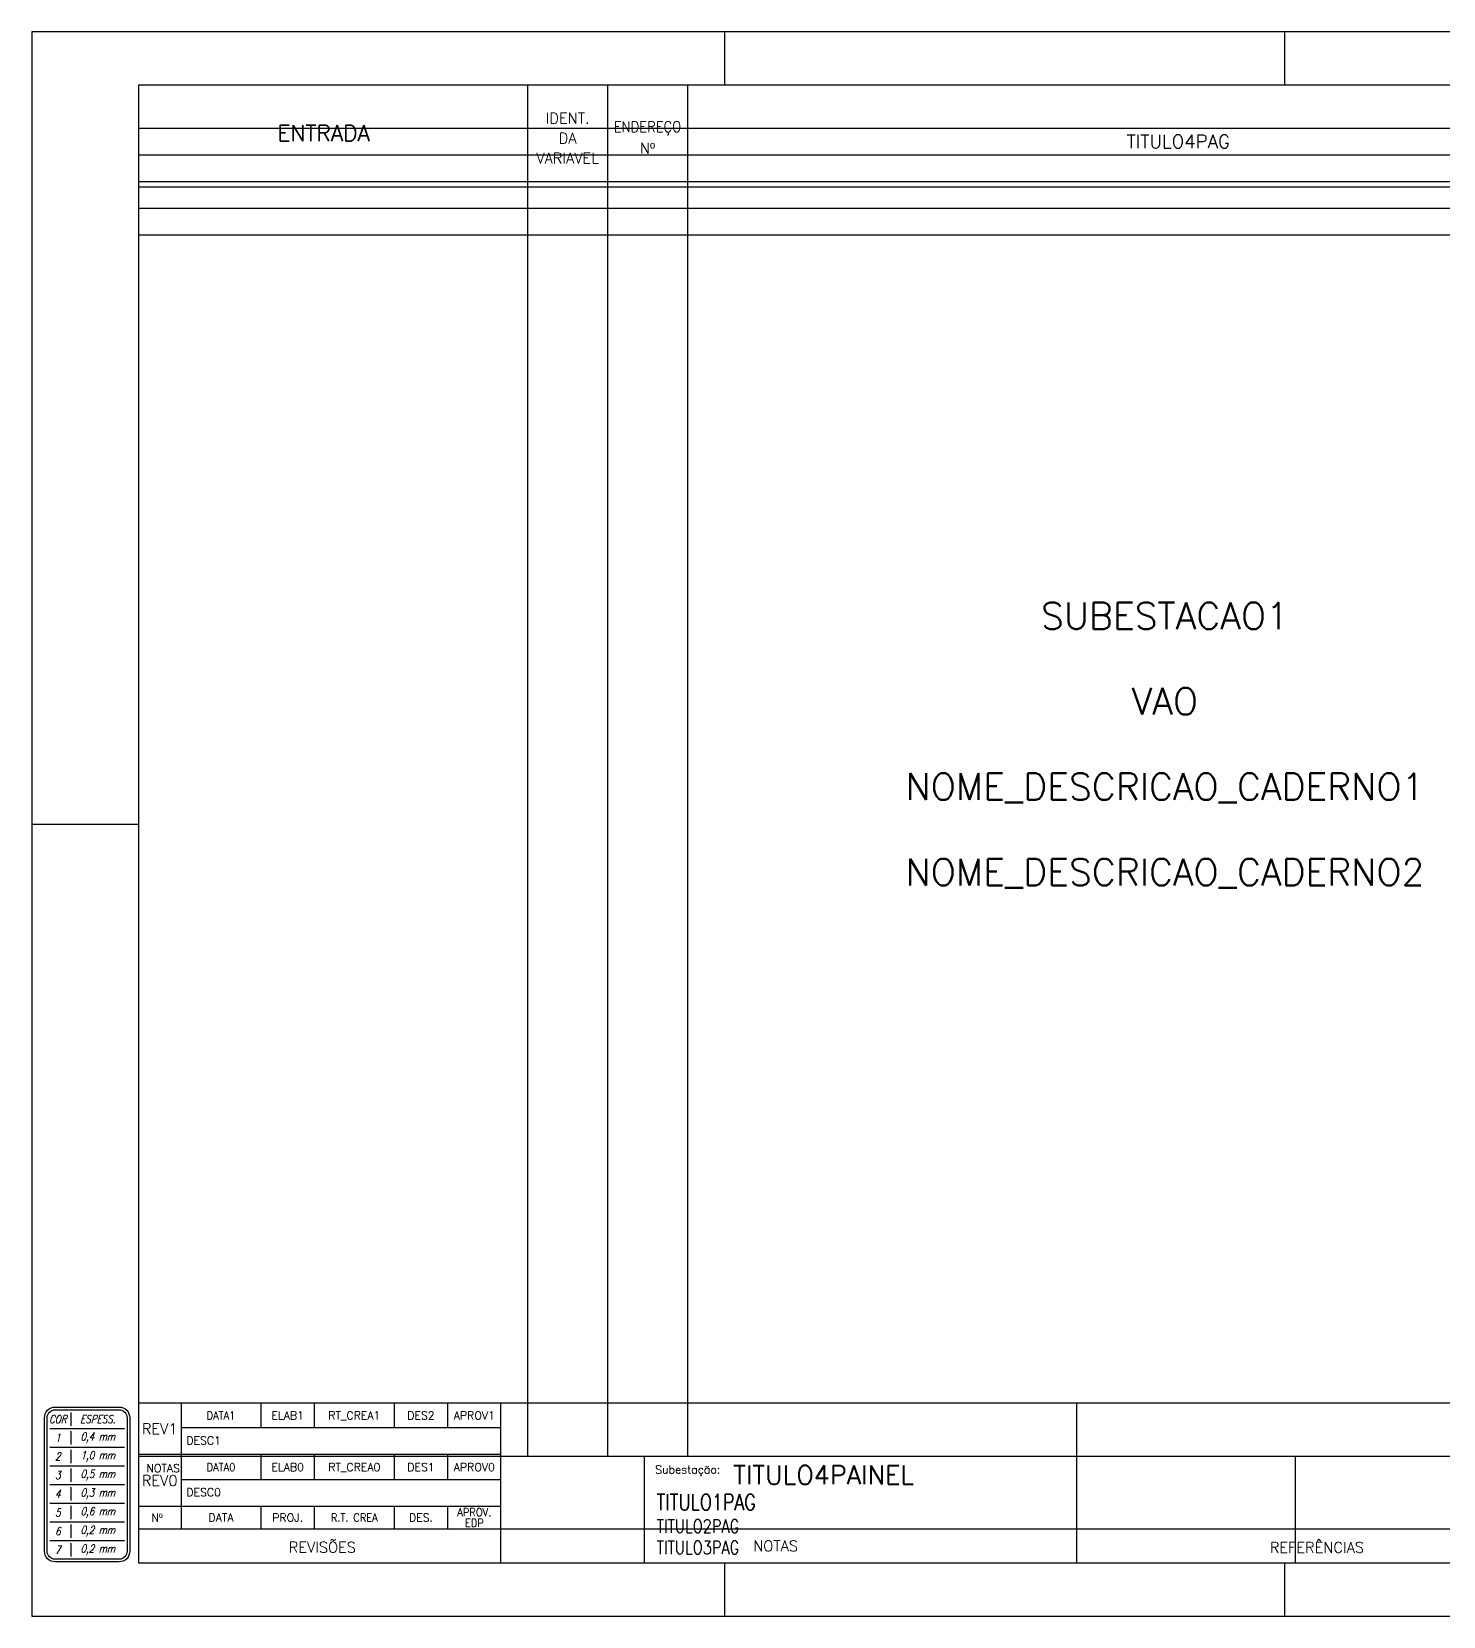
# Model space of a CAD drawing. Header units: millimetres. Extents: x 0 to 420, y 0 to 297.
# Drawn here: x 0 to 264.7, y 0 to 297 of the extents above; entities that cross this region are included whole.
import ezdxf
from ezdxf.enums import TextEntityAlignment as Align

# ---------------------------------------------------------------- set-up
doc = ezdxf.new("R2010")
doc.units = ezdxf.units.MM
for name, color, linetype in [('-1', 7, 'Continuous'), ('-3', 7, 'Continuous'), ('1', 7, 'Continuous'), ('DLOG1_Linhas', 7, 'Continuous'), ('ELET1_Linhas', 7, 'Continuous')]:
    doc.layers.add(name, color=color, linetype=linetype)
doc.styles.add('LETRA20', font='romans.shx', dxfattribs={"height": 10})
doc.styles.add('REGUA60C', font='romans.shx', dxfattribs={"width": 0.8, "height": 1.5})
doc.styles.add('ROMANS', font='romans.shx', dxfattribs={"height": 2})
doc.styles.add('TEP-CARIMBO', font='romans.shx')

# ---------------------------------------------------------------- blocks, each defined once
blk = doc.blocks.new('PENA EDP-ES')
for p, q in [((-3, 25.5), (-3, 28)), ((-7, 25), (7, 25)), ((-3, 22), (-3, 24.5)), ((-7, 21.5), (7, 21.5)), ((-3, 18.5), (-3, 21)), ((-7, 18), (7, 18)), ((-3, 15), (-3, 17.5)), ((-7, 14.5), (7, 14.5)), ((-3, 11.5), (-3, 14)), ((-7, 11), (7, 11)), ((-3, 8), (-3, 10.5)), ((-7, 7.5), (7, 7.5)), ((-3, 4.5), (-3, 7)), ((-7, 4), (7, 4)), ((-3, 1), (-3, 3.5))]:
    blk.add_line(p, q)
for points in [[(-8, 2), (-8, 27, -0.414214), (-6, 29), (6, 29, -0.414214), (8, 27), (8, 2, -0.414214), (6, 0), (-6, 0, -0.414214)], [(-7.5, 2), (-7.5, 27, -0.414214), (-6, 28.5), (6, 28.5, -0.414214), (7.5, 27), (7.5, 2, -0.414214), (6, 0.5), (-6, 0.5, -0.414214)]]:
    blk.add_lwpolyline(points, format="xyb", close=True)
at = {"style": 'REGUA60C', "oblique": 15, "width": 0.8}
for s, p in [('COR', (-5.5, 26.75)), ('ESPESS.', (2, 26.75)), ('1', (-5.5, 23.25)), ('0,4 mm', (2, 23.25)), ('2', (-5.5, 19.75)), ('1,0 mm', (2, 19.75)), ('3', (-5.5, 16.25)), ('0,5 mm', (2, 16.25)), ('4', (-5.5, 12.75)), ('0,3 mm', (2, 12.75)), ('5', (-5.5, 9.25)), ('0,6 mm', (2, 9.25)), ('6', (-5.5, 5.75)), ('0,2 mm', (2, 5.75)), ('7', (-5.5, 2.25)), ('0,2 mm', (2, 2.25))]:
    blk.add_text(s, height=1.5, dxfattribs=at).set_placement(p, align=Align.MIDDLE)

msp = doc.modelspace()

# ---------------------------------------------------------------- linework, layer by layer
at = {"layer": '-1'}
msp.add_line((114.92, 10), (114.92, 30), dxfattribs=at)
at = {"layer": '-1', "color": 7, "linetype": 'Continuous'}
for points in [[(20, 30), (410, 30)], [(236.96, 9.94), (236.96, 30)]]:
    msp.add_lwpolyline(points, dxfattribs=at)
at = {"layer": '-3'}
for p, q in [((93, 287), (93, 30)), ((123, 287), (123, 30)), ((20, 267.91), (410, 267.91))]:
    msp.add_line(p, q, dxfattribs=at)
msp.add_lwpolyline([(108, 287), (108, 30)], dxfattribs=at)
at = {"color": 7, "linetype": 'Continuous'}
for p, q in [((130, 287), (130, 297)), ((130, 287), (130, 297)), ((235, 287), (235, 297)), ((235, 287), (235, 297)), ((0, 148.5), (20, 148.5)), ((130, 0), (130, 10)), ((130, 0), (130, 10)), ((235, 0), (235, 10)), ((235, 0), (235, 10))]:
    msp.add_line(p, q, dxfattribs=at)
for points in [[(0, 0), (420, 0), (420, 297), (0, 297), (0, 0)], [(0, 0), (420, 0), (420, 297), (0, 297), (0, 0)], [(410, 45), (410, 287), (20, 287), (20, 10), (410, 10)], [(410, 287), (20, 287), (20, 10), (410, 10)]]:
    msp.add_lwpolyline(points, close=True, dxfattribs=at)
at = {"layer": '1', "color": 7, "linetype": 'Continuous'}
for p, q in [((20, 40), (410, 40)), ((28, 40), (28, 16.4)), ((43, 40), (43, 35.3)), ((53, 40), (53, 35.3)), ((68, 40), (68, 35.3)), ((78, 40), (78, 35.3)), ((88, 10), (88, 40)), ((196, 10), (196, 40)), ((88, 35.3), (28, 35.3)), ((88, 30.3), (20, 30.3)), ((43, 30.3), (43, 25.6)), ((53, 30.3), (53, 25.6)), ((68, 30.3), (68, 25.6)), ((78, 30.3), (78, 25.6)), ((88, 25.6), (28, 25.6)), ((88, 20.6), (20, 20.6)), ((43, 20.6), (43, 16.4)), ((53, 20.6), (53, 16.4)), ((68, 20.6), (68, 16.4)), ((78, 20.6), (78, 16.4))]:
    msp.add_line(p, q, dxfattribs=at)
at = {"layer": '1', "color": 3, "linetype": 'Continuous'}
msp.add_line((20, 16.4), (281, 16.4), dxfattribs=at)
at = {"layer": 'DLOG1_Linhas'}
for p, q in [((20, 273.93), (410, 273.93)), ((20, 268.93), (410, 268.93)), ((20, 263.93), (410, 263.93)), ((20, 258.93), (410, 258.93))]:
    msp.add_line(p, q, dxfattribs=at)
at = {"layer": 'ELET1_Linhas'}
for p, q in [((20, 278.93), (410, 278.93)), ((20, 273.93), (410, 273.93)), ((20, 268.93), (410, 268.93)), ((20, 263.93), (410, 263.93))]:
    msp.add_line(p, q, dxfattribs=at)

# ---------------------------------------------------------------- block references
at = {"color": 7, "linetype": 'Continuous'}
msp.add_blockref('PENA EDP-ES', (10.4, 10.21), dxfattribs=at)

# ---------------------------------------------------------------- texts
at = {"layer": '-1', "color": 4, "linetype": 'Continuous', "style": 'ROMANS'}
msp.add_text('NOTAS:', height=1.5, dxfattribs=at).set_placement((21.5, 27))
at = {"layer": '-1', "color": 4, "style": 'TEP-CARIMBO'}
msp.add_text('Subestação:', height=1.5, dxfattribs=at).set_placement((116.92, 27.5), align=Align.MIDDLE_LEFT)
at = {"layer": '-1', "color": 4, "style": 'ROMANS'}
msp.add_attdef('TITULO4PAG', text='', height=2.5, dxfattribs=at).set_placement((215, 276.43), align=Align.MIDDLE_CENTER)
at = {"layer": '-1', "color": 4, "style": 'TEP-CARIMBO'}
msp.add_attdef('TITULO4PAINEL', text='', height=3.5, dxfattribs=at).set_placement((131.53, 26.5), align=Align.MIDDLE_LEFT)
at = {"layer": '-1', "color": 4, "style": 'TEP-CARIMBO', "width": 0.8}
for tag, height, p in [('TITULO1PAG', 3, (117.17, 21.4)), ('TITULO2PAG', 2.5, (117.17, 16.9)), ('TITULO3PAG', 2.5, (117.17, 12.9))]:
    msp.add_attdef(tag, text='', height=height, dxfattribs=at).set_placement(p, align=Align.MIDDLE_LEFT)
at = {"layer": '-3', "color": 4, "style": 'ROMANS'}
for s, height, p in [('ENTRADA', 3, (54.75, 278)), ('IDENT.', 2, (100.5, 280.79)), ('DA', 2, (100.5, 277.04)), ('VARIAVEL', 2, (100.5, 273.29)), ('Nº', 2, (115.47, 275.16))]:
    msp.add_text(s, height=height, dxfattribs=at).set_placement(p, align=Align.MIDDLE)
at = {"layer": '-3', "color": 4, "style": 'ROMANS', "width": 0.9}
msp.add_text('ENDEREÇO', height=2, dxfattribs=at).set_placement((115.47, 278.91), align=Align.MIDDLE)
at = {"layer": '1', "color": 1, "linetype": 'Continuous', "style": 'LETRA20'}
for s, height, p in [('Nº', 1.5, (23.5, 18.5)), ('DATA', 1.5, (35.5, 18.5)), ('PROJ.', 1.5, (48, 18.5)), ('DES.', 1.5, (73, 18.5)), ('REVISÕES', 2, (54.5, 13.2)), ('NOTAS', 2, (139.5, 13.2)), ('REFERÊNCIAS', 2, (241, 13.2))]:
    msp.add_text(s, height=height, dxfattribs=at).set_placement(p, align=Align.MIDDLE)
at = {"layer": '1', "color": 1, "linetype": 'Continuous', "style": 'LETRA20', "width": 0.9}
for s, p in [('R.T. CREA', (60.5, 18.5)), ('APROV.', (83, 19.5)), ('EDP', (83, 17.5))]:
    msp.add_text(s, height=1.5, dxfattribs=at).set_placement(p, align=Align.MIDDLE)
at = {"layer": '1', "color": 4, "linetype": 'Continuous', "style": 'ROMANS'}
for tag, text, height, p in [('SUBESTACAO1', '', 5, (212.5, 187.5)), ('VAO', '', 5, (212.5, 171.5)), ('NOME_DESCRICAO_CADERNO1', '', 5, (212.5, 155.5)), ('NOME_DESCRICAO_CADERNO2', '', 5, (212.5, 139.5)), ('ELAB1', 'ELAB1', 1.5, (48, 37.65)), ('RT_CREA1', 'RT_CREA1', 1.5, (60.5, 37.65)), ('DES2', '', 1.5, (73, 37.65)), ('APROV1', 'APROV1', 1.5, (83, 37.65)), ('ELAB0', 'ELAB0', 1.5, (48, 27.95)), ('RT_CREA0', 'RT_CREA0', 1.5, (60.5, 27.95)), ('DES1', '', 1.5, (73, 27.95)), ('APROV0', 'APROV0', 1.5, (83, 27.95))]:
    msp.add_attdef(tag, text=text, height=height, dxfattribs=at).set_placement(p, align=Align.MIDDLE_CENTER)
for tag, text, p in [('REV1', 'REV1', (24, 35.15)), ('REV0', 'REV0', (24, 25.45))]:
    msp.add_attdef(tag, text=text, height=2, dxfattribs=at).set_placement(p, align=Align.MIDDLE)
at = {"layer": '1', "color": 4, "linetype": 'Continuous', "style": 'ROMANS', "width": 0.9}
for tag, text, p in [('DATA1', 'DATA1', (35.5, 37.65)), ('DATA0', 'DATA0', (35.5, 27.95))]:
    msp.add_attdef(tag, text=text, height=1.5, dxfattribs=at).set_placement(p, align=Align.MIDDLE_CENTER)
at = {"layer": '1', "color": 4, "linetype": 'Continuous', "style": 'ROMANS'}
for tag, text, p in [('DESC1', 'DESC1', (29, 32.95)), ('DESC0', 'DESC0', (29, 23.25))]:
    msp.add_attdef(tag, text=text, height=1.5, dxfattribs=at).set_placement(p, align=Align.MIDDLE_LEFT)

doc.saveas('drawing.dxf')
